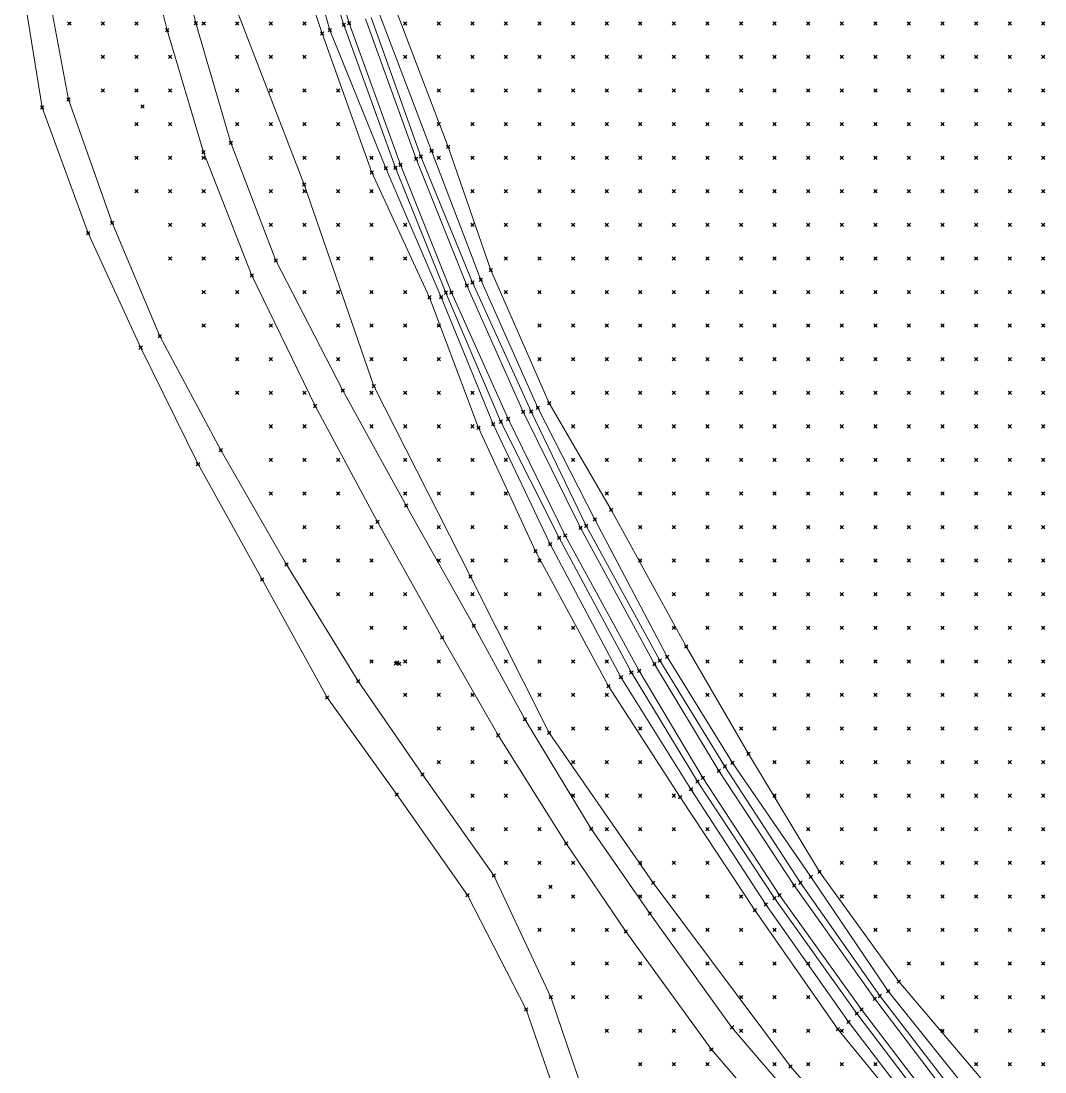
# Model space of a CAD drawing. Header units: metres. Extents: x 441556 to 446409, y 432338 to 461058.
# Drawn here: x 441742.7 to 441834.2, y 452057.4 to 452151.3 of the extents above; entities that cross this region are included whole.
import ezdxf

# ---------------------------------------------------------------- set-up
doc = ezdxf.new("R2010")
doc.units = ezdxf.units.M
doc.header["$MEASUREMENT"] = 0
doc.header["$PDMODE"] = 35
doc.header["$PDSIZE"] = 0.15
for name, color, linetype, lineweight in [('DTM-BRE-RevN_GRP_CALE FERATA', 2, 'Continuous', 0), ('DTM-BRE-RevN_GRP_DRUM PAMANT', 2, 'Continuous', 0), ('DTM-BRE-RevN_GRP_DRUM PIATRA', 2, 'Continuous', 0), ('DTM-BRE-RevN_GRP_TALUZ JOS', 2, 'Continuous', 0), ('DTM-BRE-RevN_GRP_TALUZ SUS', 2, 'Continuous', 0), ('DTM-BRE-RevN_YP_RevK_0YP', 1, 'Continuous', 0), ('DTM-NOK-RevN_LIDAR_co_lidar', 91, 'Continuous', 0), ('DTM-NOK-RevN_RTK', 32, 'Continuous', 0)]:
    doc.layers.add(name, color=color, linetype=linetype, lineweight=lineweight)

msp = doc.modelspace()

# ---------------------------------------------------------------- linework, layer by layer
at = {"layer": 'DTM-BRE-RevN_GRP_CALE FERATA'}
for p, q in [((441772.059, 452151.133, 361.527), (441768.364, 452162.959, 361.6)), ((441773.508, 452151.523, 361.451), (441778.017, 452139.018, 361.399)), ((441776.621, 452138.478, 361.449), (441772.059, 452151.133, 361.527)), ((441781.183, 452127.071, 361.411), (441776.621, 452138.478, 361.449)), ((441778.017, 452139.018, 361.399), (441782.568, 452127.71, 361.361)), ((441786.245, 452115.777, 361.397), (441781.183, 452127.071, 361.411)), ((441782.568, 452127.71, 361.361), (441787.595, 452116.417, 361.359)), ((441791.325, 452105.368, 361.427), (441786.245, 452115.777, 361.397)), ((441787.595, 452116.417, 361.359), (441792.715, 452106.044, 361.408)), ((441797.959, 452093.269, 361.392), (441791.325, 452105.368, 361.427)), ((441792.715, 452106.044, 361.408), (441799.315, 452093.89, 361.384)), ((441803.644, 452083.734, 361.415), (441797.959, 452093.269, 361.392)), ((441799.315, 452093.89, 361.384), (441805.055, 452084.344, 361.416)), ((441810.466, 452073.252, 361.449), (441803.644, 452083.734, 361.415)), ((441805.055, 452084.344, 361.416), (441811.783, 452074.097, 361.404)), ((441811.783, 452074.097, 361.404), (441818.982, 452063.969, 361.452)), ((441817.814, 452063.024, 361.495), (441810.466, 452073.252, 361.449)), ((441818.982, 452063.969, 361.452), (441826.696, 452053.832, 361.497)), ((441825.52, 452052.928, 361.536), (441817.814, 452063.024, 361.495))]:
    msp.add_line(p, q, dxfattribs=at)
at = {"layer": 'DTM-BRE-RevN_GRP_DRUM PAMANT'}
for p, q in [((441742.741, 452155.274, 355.404), (441744.616, 452143.602, 355.377)), ((441746.976, 452144.317, 355.404), (441744.891, 452155.555, 355.557)), ((441750.88, 452133.298, 355.576), (441746.976, 452144.317, 355.404)), ((441744.616, 452143.602, 355.377), (441748.737, 452132.39, 355.297)), ((441755.138, 452123.183, 355.528), (441750.88, 452133.298, 355.576)), ((441748.737, 452132.39, 355.297), (441753.426, 452122.148, 355.367)), ((441760.582, 452112.984, 355.555), (441755.138, 452123.183, 355.528)), ((441753.426, 452122.148, 355.367), (441758.547, 452111.741, 355.436)), ((441766.439, 452102.783, 355.42), (441760.582, 452112.984, 355.555)), ((441758.547, 452111.741, 355.436), (441764.274, 452101.449, 355.466)), ((441772.851, 452092.348, 355.46), (441766.439, 452102.783, 355.42)), ((441764.274, 452101.449, 355.466), (441770.076, 452090.895, 355.458)), ((441778.602, 452084.026, 355.585), (441772.851, 452092.348, 355.46)), ((441770.076, 452090.895, 355.458), (441776.294, 452082.233, 355.578)), ((441784.959, 452074.987, 355.656), (441778.602, 452084.026, 355.585)), ((441776.294, 452082.233, 355.578), (441782.605, 452073.234, 355.632)), ((441790.051, 452064.142, 355.497), (441784.959, 452074.987, 355.656)), ((441782.605, 452073.234, 355.632), (441787.848, 452063.039, 355.486)), ((441793.618, 452053.659, 355.351), (441790.051, 452064.142, 355.497)), ((441787.848, 452063.039, 355.486), (441791.356, 452052.934, 355.446))]:
    msp.add_line(p, q, dxfattribs=at)
at = {"layer": 'DTM-BRE-RevN_GRP_DRUM PIATRA'}
for p, q in [((441758.362, 452151.13, 356.473), (441755.567, 452162.759, 356.455)), ((441755.794, 452150.51, 356.497), (441752.921, 452162.146, 356.428)), ((441759.03, 452139.624, 356.458), (441755.794, 452150.51, 356.497)), ((441761.481, 452140.445, 356.388), (441758.362, 452151.13, 356.473)), ((441765.505, 452129.926, 356.519), (441761.481, 452140.445, 356.388)), ((441763.366, 452128.598, 356.54), (441759.03, 452139.624, 356.458)), ((441771.469, 452118.334, 356.472), (441765.505, 452129.926, 356.519)), ((441768.998, 452116.938, 356.427), (441763.366, 452128.598, 356.54)), ((441777.125, 452108.046, 356.483), (441771.469, 452118.334, 356.472)), ((441774.565, 452106.591, 356.356), (441768.998, 452116.938, 356.427)), ((441783.17, 452097.304, 356.231), (441777.125, 452108.046, 356.483)), ((441780.34, 452096.257, 356.18), (441774.565, 452106.591, 356.356)), ((441787.748, 452088.952, 356.177), (441783.17, 452097.304, 356.231)), ((441785.344, 452087.519, 356.21), (441780.34, 452096.257, 356.18)), ((441793.666, 452079.164, 356.378), (441787.748, 452088.952, 356.177)), ((441791.426, 452077.853, 356.363), (441785.344, 452087.519, 356.21)), ((441798.9, 452071.605, 356.487), (441793.666, 452079.164, 356.378)), ((441796.748, 452069.994, 356.471), (441791.426, 452077.853, 356.363)), ((441806.236, 452061.433, 356.641), (441798.9, 452071.605, 356.487)), ((441804.391, 452059.45, 356.643), (441796.748, 452069.994, 356.471)), ((441813.819, 452052.561, 356.792), (441806.236, 452061.433, 356.641)), ((441811.91, 452050.758, 356.741), (441804.391, 452059.45, 356.643))]:
    msp.add_line(p, q, dxfattribs=at)
at = {"layer": 'DTM-BRE-RevN_GRP_TALUZ JOS'}
for p, q in [((441770.33, 452150.521, 360.875), (441766.906, 452162.361, 361.048)), ((441758.498, 452161.394, 356.72), (441768.021, 452136.732, 355.76)), ((441774.766, 452151.932, 361.094), (441779.414, 452139.739, 360.959)), ((441775.313, 452138.172, 360.992), (441770.33, 452150.521, 360.875)), ((441779.414, 452139.739, 360.959), (441783.794, 452128.209, 361.053)), ((441780.258, 452126.67, 361.078), (441775.313, 452138.172, 360.992)), ((441768.021, 452136.732, 355.76), (441774.24, 452118.715, 356.641)), ((441783.794, 452128.209, 361.053), (441788.891, 452116.783, 360.938)), ((441784.9, 452115.309, 360.999), (441780.258, 452126.67, 361.078)), ((441774.24, 452118.715, 356.641), (441782.87, 452101.707, 356.634)), ((441788.891, 452116.783, 360.938), (441793.987, 452106.812, 360.904)), ((441789.991, 452104.583, 360.953), (441784.9, 452115.309, 360.999)), ((441793.987, 452106.812, 360.904), (441800.442, 452094.518, 360.989)), ((441796.323, 452092.704, 360.829), (441789.991, 452104.583, 360.953)), ((441782.87, 452101.707, 356.634), (441789.914, 452087.75, 356.496)), ((441800.442, 452094.518, 360.989), (441806.28, 452085.049, 361.026)), ((441802.574, 452082.707, 360.897), (441796.323, 452092.704, 360.829)), ((441789.914, 452087.75, 356.496), (441799.206, 452074.346, 356.868)), ((441806.28, 452085.049, 361.026), (441813.275, 452074.883, 360.811)), ((441809.25, 452072.413, 360.884), (441802.574, 452082.707, 360.897)), ((441799.206, 452074.346, 356.868), (441811.46, 452057.929, 356.936)), ((441813.275, 452074.883, 360.811), (441820.187, 452064.675, 361.029)), ((441816.654, 452061.924, 360.86), (441809.25, 452072.413, 360.884)), ((441820.187, 452064.675, 361.029), (441828.099, 452054.781, 360.955)), ((441824.254, 452051.971, 360.785), (441816.654, 452061.924, 360.86)), ((441811.46, 452057.929, 356.936), (441821.939, 452046.09, 357.119))]:
    msp.add_line(p, q, dxfattribs=at)
at = {"layer": 'DTM-BRE-RevN_GRP_TALUZ SUS'}
for p, q in [((441767.766, 452162.922, 361.441), (441771.56, 452150.988, 361.307)), ((441778.46, 452139.233, 361.189), (441774.025, 452151.657, 361.289)), ((441771.56, 452150.988, 361.307), (441776.173, 452138.204, 361.217)), ((441783.067, 452127.965, 361.222), (441778.46, 452139.233, 361.189)), ((441776.173, 452138.204, 361.217), (441780.681, 452127.061, 361.193)), ((441788.296, 452116.441, 361.136), (441783.067, 452127.965, 361.222)), ((441780.681, 452127.061, 361.193), (441785.603, 452115.538, 361.132)), ((441793.224, 452106.221, 361.176), (441788.296, 452116.441, 361.136)), ((441785.603, 452115.538, 361.132), (441790.797, 452105.172, 361.164)), ((441799.801, 452094.195, 361.21), (441793.224, 452106.221, 361.176)), ((441790.797, 452105.172, 361.164), (441797.247, 452093.129, 361.227)), ((441805.604, 452084.748, 361.174), (441799.801, 452094.195, 361.21)), ((441797.247, 452093.129, 361.227), (441803.165, 452083.398, 361.197)), ((441812.349, 452074.356, 361.227), (441805.604, 452084.748, 361.174)), ((441803.165, 452083.398, 361.197), (441810.028, 452072.98, 361.236)), ((441819.437, 452064.233, 361.222), (441812.349, 452074.356, 361.227)), ((441810.028, 452072.98, 361.236), (441817.383, 452062.657, 361.238)), ((441827.164, 452054.232, 361.272), (441819.437, 452064.233, 361.222)), ((441817.383, 452062.657, 361.238), (441825.071, 452052.589, 361.235))]:
    msp.add_line(p, q, dxfattribs=at)
at = {"layer": 'DTM-BRE-RevN_YP_RevK_0YP'}
for p, q in [((441765.754, 452162.169, 360.849), (441769.622, 452150.204, 360.792)), ((441780.887, 452140.082, 360.76), (441776.102, 452152.645, 360.921)), ((441769.622, 452150.204, 360.792), (441774.062, 452137.797, 360.914)), ((441784.687, 452129.073, 360.917), (441780.887, 452140.082, 360.76)), ((441774.062, 452137.797, 360.914), (441779.217, 452126.644, 360.84)), ((441789.92, 452117.177, 360.629), (441784.687, 452129.073, 360.917)), ((441779.217, 452126.644, 360.84), (441783.604, 452114.99, 360.742)), ((441795.439, 452107.654, 360.68), (441789.92, 452117.177, 360.629)), ((441783.604, 452114.99, 360.742), (441788.675, 452103.97, 360.58)), ((441802.154, 452095.441, 360.106), (441795.439, 452107.654, 360.68)), ((441788.675, 452103.97, 360.58), (441795.218, 452091.921, 360.332)), ((441807.696, 452085.876, 360.181), (441802.154, 452095.441, 360.106)), ((441795.218, 452091.921, 360.332), (441801.6, 452082.008, 360.447)), ((441814.057, 452075.335, 360.377), (441807.696, 452085.876, 360.181)), ((441801.6, 452082.008, 360.447), (441808.268, 452071.896, 360.464)), ((441821.138, 452065.525, 360.489), (441814.057, 452075.335, 360.377)), ((441808.268, 452071.896, 360.464), (441815.691, 452061.268, 360.343)), ((441829.612, 452055.519, 360.429), (441821.138, 452065.525, 360.489)), ((441815.691, 452061.268, 360.343), (441824.275, 452050.794, 360.418))]:
    msp.add_line(p, q, dxfattribs=at)
at = {"layer": 'DTM-NOK-RevN_LIDAR_co_lidar'}
for p in [(441747.056, 452151.114, 355.23), (441750.055, 452151.114, 355.337), (441753.055, 452151.114, 355.798), (441759.053, 452151.114, 356.267), (441762.053, 452151.114, 356.618), (441765.052, 452151.114, 357.923), (441768.051, 452151.114, 360.199), (441777.049, 452151.114, 360.662), (441780.049, 452151.114, 360.655), (441783.048, 452151.114, 362.095), (441786.047, 452151.114, 364.659), (441789.047, 452151.114, 366.53), (441792.046, 452151.114, 367.374), (441795.045, 452151.114, 367.783), (441798.045, 452151.114, 368.621), (441801.044, 452151.114, 370.507), (441804.043, 452151.114, 373.416), (441807.043, 452151.114, 378.243), (441810.042, 452151.114, 382.158), (441813.041, 452151.114, 388.222), (441816.041, 452151.114, 391.158), (441819.04, 452151.114, 393.17), (441822.039, 452151.114, 391.96), (441825.039, 452151.114, 393.815), (441828.038, 452151.114, 395.337), (441831.037, 452151.114, 397.328), (441834.037, 452151.114, 400.239), (441750.055, 452148.115, 355.298), (441753.055, 452148.115, 355.695), (441756.054, 452148.115, 355.889), (441762.053, 452148.115, 356.521), (441765.052, 452148.115, 357.246), (441768.051, 452148.115, 358.834), (441777.049, 452148.115, 360.636), (441780.049, 452148.115, 360.629), (441783.048, 452148.115, 361.099), (441786.047, 452148.115, 363.163), (441789.047, 452148.115, 365.822), (441792.046, 452148.115, 367.272), (441795.045, 452148.115, 367.806), (441798.045, 452148.115, 368.236), (441801.044, 452148.115, 368.534), (441804.043, 452148.115, 370.956), (441807.043, 452148.115, 377.925), (441810.042, 452148.115, 383.553), (441813.041, 452148.115, 385.36), (441816.041, 452148.115, 386.302), (441819.04, 452148.115, 387.957), (441822.039, 452148.115, 387.243), (441825.039, 452148.115, 392.458), (441828.038, 452148.115, 394.752), (441831.037, 452148.115, 395.814), (441834.037, 452148.115, 399.58), (441750.055, 452145.115, 355.267), (441753.055, 452145.115, 355.566), (441756.054, 452145.115, 355.939), (441762.053, 452145.115, 356.4), (441765.052, 452145.115, 356.914), (441768.051, 452145.115, 358.136), (441771.051, 452145.115, 360.065), (441780.049, 452145.115, 360.595), (441783.048, 452145.115, 360.602), (441786.047, 452145.115, 361.433), (441789.047, 452145.115, 364.272), (441792.046, 452145.115, 366.475), (441795.045, 452145.115, 367.042), (441798.045, 452145.115, 367.46), (441801.044, 452145.115, 367.171), (441804.043, 452145.115, 369.259), (441807.043, 452145.115, 376.286), (441810.042, 452145.115, 383.221), (441813.041, 452145.115, 383.476), (441816.041, 452145.115, 383.477), (441819.04, 452145.115, 383.485), (441822.039, 452145.115, 382.979), (441825.039, 452145.115, 388.934), (441828.038, 452145.115, 394.28), (441831.037, 452145.115, 395.191), (441834.037, 452145.115, 397.732), (441753.055, 452142.116, 355.444), (441756.054, 452142.116, 355.969), (441762.053, 452142.116, 356.216), (441765.052, 452142.116, 356.853), (441768.051, 452142.116, 358.046), (441771.051, 452142.116, 359.706), (441780.049, 452142.116, 360.574), (441783.048, 452142.116, 360.563), (441786.047, 452142.116, 361.088), (441789.047, 452142.116, 363.316), (441792.046, 452142.116, 365.257), (441795.045, 452142.116, 365.856), (441798.045, 452142.116, 366.316), (441801.044, 452142.116, 366.308), (441804.043, 452142.116, 368.2), (441807.043, 452142.116, 374.376), (441810.042, 452142.116, 381.031), (441813.041, 452142.116, 382.92), (441816.041, 452142.116, 383.082), (441819.04, 452142.116, 382.956), (441822.039, 452142.116, 381.006), (441825.039, 452142.116, 387.335), (441828.038, 452142.116, 393.283), (441831.037, 452142.116, 394.948), (441834.037, 452142.116, 396.105), (441753.055, 452139.117, 355.363), (441756.054, 452139.117, 355.806), (441759.053, 452139.117, 355.945), (441765.052, 452139.117, 356.639), (441768.051, 452139.117, 357.611), (441771.051, 452139.117, 360.075), (441774.05, 452139.117, 360.768), (441780.049, 452139.117, 360.545), (441783.048, 452139.117, 360.558), (441786.047, 452139.117, 361.67), (441789.047, 452139.117, 363.339), (441792.046, 452139.117, 364.447), (441795.045, 452139.117, 365.081), (441798.045, 452139.117, 365.484), (441801.044, 452139.117, 365.742), (441804.043, 452139.117, 367.059), (441807.043, 452139.117, 371.358), (441810.042, 452139.117, 377.474), (441813.041, 452139.117, 382.925), (441816.041, 452139.117, 383.152), (441819.04, 452139.117, 383.213), (441822.039, 452139.117, 381.561), (441825.039, 452139.117, 388.542), (441828.038, 452139.117, 391.084), (441831.037, 452139.117, 395.013), (441834.037, 452139.117, 396.457), (441753.055, 452136.117, 355.333), (441756.054, 452136.117, 355.605), (441759.053, 452136.117, 355.904), (441765.052, 452136.117, 356.382), (441768.051, 452136.117, 357.717), (441771.051, 452136.117, 360.663), (441774.05, 452136.117, 361.067), (441783.048, 452136.117, 360.619), (441786.047, 452136.117, 361.838), (441789.047, 452136.117, 363.36), (441792.046, 452136.117, 364.331), (441795.045, 452136.117, 364.915), (441798.045, 452136.117, 365.197), (441801.044, 452136.117, 365.643), (441804.043, 452136.117, 366.56), (441807.043, 452136.117, 368.97), (441810.042, 452136.117, 374.948), (441813.041, 452136.117, 382.398), (441816.041, 452136.117, 382.52), (441819.04, 452136.117, 382.652), (441822.039, 452136.117, 382.4), (441825.039, 452136.117, 386.871), (441828.038, 452136.117, 388.022), (441831.037, 452136.117, 393.088), (441834.037, 452136.117, 396.168), (441756.054, 452133.118, 355.446), (441759.053, 452133.118, 355.846), (441765.052, 452133.118, 356.314), (441768.051, 452133.118, 357.933), (441771.051, 452133.118, 359.47), (441774.05, 452133.118, 360.655), (441777.049, 452133.118, 360.722), (441783.048, 452133.118, 360.714), (441786.047, 452133.118, 362.027), (441789.047, 452133.118, 363.464), (441792.046, 452133.118, 364.362), (441795.045, 452133.118, 364.981), (441798.045, 452133.118, 365.088), (441801.044, 452133.118, 365.599), (441804.043, 452133.118, 366.88), (441807.043, 452133.118, 368.287), (441810.042, 452133.118, 373.749), (441813.041, 452133.118, 381.594), (441816.041, 452133.118, 381.679), (441819.04, 452133.118, 382.5), (441822.039, 452133.118, 382.18), (441825.039, 452133.118, 382.987), (441828.038, 452133.118, 385.233), (441831.037, 452133.118, 388.387), (441834.037, 452133.118, 393.801), (441756.054, 452130.119, 355.33), (441759.053, 452130.119, 355.724), (441762.053, 452130.119, 356.003), (441768.051, 452130.119, 357.371), (441771.051, 452130.119, 357.732), (441774.05, 452130.119, 360.008), (441777.049, 452130.119, 360.691), (441786.047, 452130.119, 362.158), (441789.047, 452130.119, 363.781), (441792.046, 452130.119, 364.669), (441795.045, 452130.119, 365.133), (441798.045, 452130.119, 364.895), (441801.044, 452130.119, 365.225), (441804.043, 452130.119, 366.848), (441807.043, 452130.119, 367.32), (441810.042, 452130.119, 371.836), (441813.041, 452130.119, 380.757), (441816.041, 452130.119, 380.591), (441819.04, 452130.119, 381.591), (441822.039, 452130.119, 381.102), (441825.039, 452130.119, 379.149), (441828.038, 452130.119, 381.795), (441831.037, 452130.119, 385.17), (441834.037, 452130.119, 390.812), (441759.053, 452127.119, 355.538), (441762.053, 452127.119, 355.953), (441768.051, 452127.119, 356.906), (441771.051, 452127.119, 357.264), (441774.05, 452127.119, 359.072), (441777.049, 452127.119, 360.392), (441786.047, 452127.119, 362.142), (441789.047, 452127.119, 364.238), (441792.046, 452127.119, 365.378), (441795.045, 452127.119, 365.21), (441798.045, 452127.119, 364.454), (441801.044, 452127.119, 364.75), (441804.043, 452127.119, 365.746), (441807.043, 452127.119, 366.504), (441810.042, 452127.119, 369.805), (441813.041, 452127.119, 378.115), (441816.041, 452127.119, 379.34), (441819.04, 452127.119, 379.677), (441822.039, 452127.119, 379.468), (441825.039, 452127.119, 376.415), (441828.038, 452127.119, 378.561), (441831.037, 452127.119, 382.374), (441834.037, 452127.119, 387.447), (441759.053, 452124.12, 355.421), (441762.053, 452124.12, 355.767), (441765.052, 452124.12, 356.038), (441771.051, 452124.12, 356.679), (441774.05, 452124.12, 357.73), (441777.049, 452124.12, 359.675), (441780.049, 452124.12, 360.567), (441789.047, 452124.12, 363.499), (441792.046, 452124.12, 364.553), (441795.045, 452124.12, 364.606), (441798.045, 452124.12, 364.225), (441801.044, 452124.12, 364.051), (441804.043, 452124.12, 364.394), (441807.043, 452124.12, 365.649), (441810.042, 452124.12, 366.43), (441813.041, 452124.12, 372.299), (441816.041, 452124.12, 379.17), (441819.04, 452124.12, 379.115), (441822.039, 452124.12, 379.643), (441825.039, 452124.12, 378.002), (441828.038, 452124.12, 378.441), (441831.037, 452124.12, 379.747), (441834.037, 452124.12, 385.876), (441762.053, 452121.121, 355.557), (441765.052, 452121.121, 355.911), (441771.051, 452121.121, 356.239), (441774.05, 452121.121, 356.996), (441777.049, 452121.121, 358.137), (441780.049, 452121.121, 359.894), (441789.047, 452121.121, 362.029), (441792.046, 452121.121, 363.121), (441795.045, 452121.121, 363.897), (441798.045, 452121.121, 363.774), (441801.044, 452121.121, 362.987), (441804.043, 452121.121, 362.516), (441807.043, 452121.121, 363.684), (441810.042, 452121.121, 364.016), (441813.041, 452121.121, 367.389), (441816.041, 452121.121, 377.778), (441819.04, 452121.121, 378.446), (441822.039, 452121.121, 378.657), (441825.039, 452121.121, 377.645), (441828.038, 452121.121, 376.987), (441831.037, 452121.121, 377.227), (441834.037, 452121.121, 379.487), (441762.053, 452118.121, 355.405), (441765.052, 452118.121, 355.76), (441768.051, 452118.121, 355.931), (441774.05, 452118.121, 356.353), (441777.049, 452118.121, 357.277), (441780.049, 452118.121, 359.381), (441783.048, 452118.121, 360.53), (441792.046, 452118.121, 362.24), (441795.045, 452118.121, 362.731), (441798.045, 452118.121, 362.515), (441801.044, 452118.121, 362.094), (441804.043, 452118.121, 361.754), (441807.043, 452118.121, 362.232), (441810.042, 452118.121, 362.883), (441813.041, 452118.121, 364.497), (441816.041, 452118.121, 370.478), (441819.04, 452118.121, 372.193), (441822.039, 452118.121, 373.412), (441825.039, 452118.121, 373.601), (441828.038, 452118.121, 373.552), (441831.037, 452118.121, 373.828), (441834.037, 452118.121, 374.275), (441765.052, 452115.122, 355.619), (441768.051, 452115.122, 355.917), (441774.05, 452115.122, 356.285), (441777.049, 452115.122, 356.655), (441780.049, 452115.122, 357.944), (441783.048, 452115.122, 359.922), (441792.046, 452115.122, 362.036), (441795.045, 452115.122, 362.464), (441798.045, 452115.122, 361.977), (441801.044, 452115.122, 362.143), (441804.043, 452115.122, 362.187), (441807.043, 452115.122, 362.345), (441810.042, 452115.122, 362.293), (441813.041, 452115.122, 362.605), (441816.041, 452115.122, 363.489), (441819.04, 452115.122, 364.416), (441822.039, 452115.122, 366.983), (441825.039, 452115.122, 368.121), (441828.038, 452115.122, 371.828), (441831.037, 452115.122, 374.183), (441834.037, 452115.122, 374.582), (441765.052, 452112.123, 355.421), (441768.051, 452112.123, 355.72), (441771.051, 452112.123, 355.883), (441777.049, 452112.123, 356.525), (441780.049, 452112.123, 358.322), (441783.048, 452112.123, 360.13), (441786.047, 452112.123, 360.68), (441792.046, 452112.123, 360.562), (441795.045, 452112.123, 360.795), (441798.045, 452112.123, 361.206), (441801.044, 452112.123, 361.469), (441804.043, 452112.123, 361.764), (441807.043, 452112.123, 362.166), (441810.042, 452112.123, 361.987), (441813.041, 452112.123, 362.531), (441816.041, 452112.123, 362.799), (441819.04, 452112.123, 363.793), (441822.039, 452112.123, 365.188), (441825.039, 452112.123, 367.157), (441828.038, 452112.123, 370.315), (441831.037, 452112.123, 374.164), (441834.037, 452112.123, 374.222), (441765.052, 452109.123, 355.342), (441768.051, 452109.123, 355.558), (441771.051, 452109.123, 355.85), (441777.049, 452109.123, 356.35), (441780.049, 452109.123, 356.994), (441783.048, 452109.123, 358.814), (441786.047, 452109.123, 360.218), (441795.045, 452109.123, 360.401), (441798.045, 452109.123, 360.722), (441801.044, 452109.123, 360.881), (441804.043, 452109.123, 361.294), (441807.043, 452109.123, 361.823), (441810.042, 452109.123, 361.865), (441813.041, 452109.123, 362.018), (441816.041, 452109.123, 361.972), (441819.04, 452109.123, 362.82), (441822.039, 452109.123, 364.983), (441825.039, 452109.123, 365.837), (441828.038, 452109.123, 368.742), (441831.037, 452109.123, 373.534), (441834.037, 452109.123, 373.49), (441768.051, 452106.124, 355.426), (441771.051, 452106.124, 355.713), (441774.05, 452106.124, 355.904), (441780.049, 452106.124, 356.659), (441783.048, 452106.124, 357.896), (441786.047, 452106.124, 359.538), (441798.045, 452106.124, 360.83), (441801.044, 452106.124, 360.606), (441804.043, 452106.124, 360.647), (441807.043, 452106.124, 361.303), (441810.042, 452106.124, 361.432), (441813.041, 452106.124, 361.468), (441816.041, 452106.124, 361.535), (441819.04, 452106.124, 362.196), (441822.039, 452106.124, 364.422), (441825.039, 452106.124, 365.234), (441828.038, 452106.124, 366.798), (441831.037, 452106.124, 370.813), (441834.037, 452106.124, 372.162), (441768.051, 452103.125, 355.282), (441771.051, 452103.125, 355.535), (441774.05, 452103.125, 355.82), (441780.049, 452103.125, 356.238), (441783.048, 452103.125, 357.128), (441786.047, 452103.125, 358.371), (441789.047, 452103.125, 359.833), (441798.045, 452103.125, 360.584), (441801.044, 452103.125, 360.311), (441804.043, 452103.125, 360.316), (441807.043, 452103.125, 361.386), (441810.042, 452103.125, 361.438), (441813.041, 452103.125, 361.421), (441816.041, 452103.125, 361.36), (441819.04, 452103.125, 361.464), (441822.039, 452103.125, 363.224), (441825.039, 452103.125, 364.969), (441828.038, 452103.125, 366.124), (441831.037, 452103.125, 370.286), (441834.037, 452103.125, 371.994), (441771.051, 452100.125, 355.404), (441774.05, 452100.125, 355.732), (441777.049, 452100.125, 355.819), (441783.048, 452100.125, 356.431), (441786.047, 452100.125, 357.694), (441789.047, 452100.125, 359.509), (441801.044, 452100.125, 360.146), (441804.043, 452100.125, 360.013), (441807.043, 452100.125, 360.758), (441810.042, 452100.125, 361.309), (441813.041, 452100.125, 360.967), (441816.041, 452100.125, 360.441), (441819.04, 452100.125, 361.159), (441822.039, 452100.125, 362.099), (441825.039, 452100.125, 364.078), (441828.038, 452100.125, 365.592), (441831.037, 452100.125, 368.009), (441834.037, 452100.125, 371.637), (441774.05, 452097.126, 355.559), (441777.049, 452097.126, 355.696), (441786.047, 452097.126, 357.11), (441789.047, 452097.126, 358.576), (441792.046, 452097.126, 359.91), (441801.044, 452097.126, 360.099), (441804.043, 452097.126, 359.636), (441807.043, 452097.126, 360.115), (441810.042, 452097.126, 360.648), (441813.041, 452097.126, 360.398), (441816.041, 452097.126, 359.799), (441819.04, 452097.126, 360.679), (441822.039, 452097.126, 361.507), (441825.039, 452097.126, 364.406), (441828.038, 452097.126, 365.017), (441831.037, 452097.126, 368.902), (441834.037, 452097.126, 371.152), (441774.05, 452094.126, 355.381), (441777.049, 452094.126, 355.521), (441780.049, 452094.126, 355.664), (441786.047, 452094.126, 356.439), (441789.047, 452094.126, 357.612), (441792.046, 452094.126, 359.27), (441795.045, 452094.126, 360.486), (441804.043, 452094.126, 359.694), (441807.043, 452094.126, 359.71), (441810.042, 452094.126, 359.958), (441813.041, 452094.126, 359.697), (441816.041, 452094.126, 359.533), (441819.04, 452094.126, 360.531), (441822.039, 452094.126, 361.074), (441825.039, 452094.126, 363.483), (441828.038, 452094.126, 365.586), (441831.037, 452094.126, 369.076), (441834.037, 452094.126, 371.251), (441777.049, 452091.127, 355.409), (441780.049, 452091.127, 355.587), (441783.048, 452091.127, 355.701), (441789.047, 452091.127, 356.451), (441792.046, 452091.127, 358.485), (441795.045, 452091.127, 360.527), (441804.043, 452091.127, 359.796), (441807.043, 452091.127, 359.386), (441810.042, 452091.127, 359.571), (441813.041, 452091.127, 359.996), (441816.041, 452091.127, 359.783), (441819.04, 452091.127, 359.972), (441822.039, 452091.127, 360.771), (441825.039, 452091.127, 361.9), (441828.038, 452091.127, 363.342), (441831.037, 452091.127, 368.382), (441834.037, 452091.127, 371.085), (441780.049, 452088.128, 355.524), (441783.048, 452088.128, 355.677), (441789.047, 452088.128, 356.033), (441792.046, 452088.128, 357.038), (441795.045, 452088.128, 358.948), (441798.045, 452088.128, 360.483), (441807.043, 452088.128, 359.594), (441810.042, 452088.128, 359.397), (441813.041, 452088.128, 359.84), (441816.041, 452088.128, 359.868), (441819.04, 452088.128, 359.783), (441822.039, 452088.128, 361.089), (441825.039, 452088.128, 361.689), (441828.038, 452088.128, 363.135), (441831.037, 452088.128, 367.602), (441834.037, 452088.128, 370.945), (441780.049, 452085.128, 355.459), (441783.048, 452085.128, 355.666), (441786.047, 452085.128, 355.752), (441792.046, 452085.128, 356.247), (441795.045, 452085.128, 357.495), (441798.045, 452085.128, 359.384), (441810.042, 452085.128, 359.544), (441813.041, 452085.128, 359.525), (441816.041, 452085.128, 359.699), (441819.04, 452085.128, 360.647), (441822.039, 452085.128, 361.144), (441825.039, 452085.128, 361.53), (441828.038, 452085.128, 362.884), (441831.037, 452085.128, 367.825), (441834.037, 452085.128, 370.369), (441783.048, 452082.129, 355.546), (441786.047, 452082.129, 355.706), (441792.046, 452082.129, 356.057), (441795.045, 452082.129, 356.837), (441798.045, 452082.129, 358.35), (441801.044, 452082.129, 359.979), (441810.042, 452082.129, 359.866), (441813.041, 452082.129, 359.294), (441816.041, 452082.129, 359.561), (441819.04, 452082.129, 360.413), (441822.039, 452082.129, 360.669), (441825.039, 452082.129, 360.366), (441828.038, 452082.129, 362.089), (441831.037, 452082.129, 367.264), (441834.037, 452082.129, 370.18), (441783.048, 452079.13, 355.404), (441786.047, 452079.13, 355.59), (441789.047, 452079.13, 355.782), (441795.045, 452079.13, 356.414), (441798.045, 452079.13, 357.575), (441801.044, 452079.13, 359.397), (441804.043, 452079.13, 360.766), (441813.041, 452079.13, 359.538), (441816.041, 452079.13, 359.551), (441819.04, 452079.13, 359.762), (441822.039, 452079.13, 360.252), (441825.039, 452079.13, 360.988), (441828.038, 452079.13, 362.571), (441831.037, 452079.13, 367.107), (441834.037, 452079.13, 370.314), (441786.047, 452076.13, 355.465), (441789.047, 452076.13, 355.684), (441792.046, 452076.13, 355.857), (441798.045, 452076.13, 356.83), (441801.044, 452076.13, 358.513), (441804.043, 452076.13, 360.438), (441816.041, 452076.13, 359.673), (441819.04, 452076.13, 359.723), (441822.039, 452076.13, 360.026), (441825.039, 452076.13, 362.621), (441828.038, 452076.13, 364.213), (441831.037, 452076.13, 366.958), (441834.037, 452076.13, 369.135), (441789.047, 452073.131, 355.553), (441792.046, 452073.131, 355.773), (441798.045, 452073.131, 356.332), (441801.044, 452073.131, 357.388), (441804.043, 452073.131, 358.854), (441807.043, 452073.131, 359.815), (441816.041, 452073.131, 359.945), (441819.04, 452073.131, 359.914), (441822.039, 452073.131, 359.892), (441825.039, 452073.131, 362.669), (441828.038, 452073.131, 364.874), (441831.037, 452073.131, 365.685), (441834.037, 452073.131, 367.091), (441789.047, 452070.132, 355.445), (441792.046, 452070.132, 355.669), (441795.045, 452070.132, 355.886), (441801.044, 452070.132, 356.577), (441804.043, 452070.132, 357.257), (441807.043, 452070.132, 358.53), (441810.042, 452070.132, 360.56), (441819.04, 452070.132, 360.084), (441822.039, 452070.132, 359.777), (441825.039, 452070.132, 360.91), (441828.038, 452070.132, 363.936), (441831.037, 452070.132, 364.596), (441834.037, 452070.132, 365.703), (441792.046, 452067.132, 355.515), (441795.045, 452067.132, 355.774), (441798.045, 452067.132, 356.025), (441804.043, 452067.132, 356.793), (441807.043, 452067.132, 357.912), (441810.042, 452067.132, 359.841), (441813.041, 452067.132, 360.543), (441822.039, 452067.132, 359.799), (441825.039, 452067.132, 359.624), (441828.038, 452067.132, 362.811), (441831.037, 452067.132, 363.676), (441834.037, 452067.132, 364.34), (441792.046, 452064.133, 355.352), (441795.045, 452064.133, 355.583), (441798.045, 452064.133, 355.872), (441807.043, 452064.133, 357.075), (441810.042, 452064.133, 358.247), (441813.041, 452064.133, 359.889), (441825.039, 452064.133, 360.422), (441828.038, 452064.133, 362.049), (441831.037, 452064.133, 362.345), (441834.037, 452064.133, 362.781), (441795.045, 452061.134, 355.341), (441798.045, 452061.134, 355.599), (441801.044, 452061.134, 355.993), (441807.043, 452061.134, 356.537), (441810.042, 452061.134, 357.31), (441813.041, 452061.134, 358.693), (441816.041, 452061.134, 360.401), (441825.039, 452061.134, 360.338), (441828.038, 452061.134, 361.185), (441831.037, 452061.134, 361.808), (441834.037, 452061.134, 362.829), (441798.045, 452058.134, 355.395), (441801.044, 452058.134, 355.79), (441804.043, 452058.134, 356.104), (441810.042, 452058.134, 356.589), (441813.041, 452058.134, 357.655), (441816.041, 452058.134, 359.207), (441819.04, 452058.134, 360.479), (441828.038, 452058.134, 360.003), (441831.037, 452058.134, 361.115), (441834.037, 452058.134, 363.537)]:
    msp.add_point(p, dxfattribs=at)
at = {"layer": 'DTM-NOK-RevN_RTK'}
for p in [(441758.362, 452151.13, 356.473), (441772.059, 452151.133, 361.527), (441755.794, 452150.51, 356.497), (441769.622, 452150.204, 360.792), (441770.33, 452150.521, 360.875), (441771.56, 452150.988, 361.307), (441746.976, 452144.317, 355.404), (441753.587, 452143.699, 355.762), (441744.616, 452143.602, 355.377), (441761.481, 452140.445, 356.388), (441780.887, 452140.082, 360.76), (441759.03, 452139.624, 356.458), (441778.017, 452139.018, 361.399), (441778.46, 452139.233, 361.189), (441779.414, 452139.739, 360.959), (441775.313, 452138.172, 360.992), (441776.173, 452138.204, 361.217), (441776.621, 452138.478, 361.449), (441774.062, 452137.797, 360.914), (441768.021, 452136.732, 355.76), (441750.88, 452133.298, 355.576), (441748.737, 452132.39, 355.297), (441765.505, 452129.926, 356.519), (441763.366, 452128.598, 356.54), (441784.687, 452129.073, 360.917), (441782.568, 452127.71, 361.361), (441783.067, 452127.965, 361.222), (441783.794, 452128.209, 361.053), (441780.681, 452127.061, 361.193), (441781.183, 452127.071, 361.411), (441779.217, 452126.644, 360.84), (441780.258, 452126.67, 361.078), (441755.138, 452123.183, 355.528), (441753.426, 452122.148, 355.367), (441771.469, 452118.334, 356.472), (441774.24, 452118.715, 356.641), (441768.998, 452116.938, 356.427), (441787.595, 452116.417, 361.359), (441788.296, 452116.441, 361.136), (441788.891, 452116.783, 360.938), (441789.92, 452117.177, 360.629), (441785.603, 452115.538, 361.132), (441786.245, 452115.777, 361.397), (441783.604, 452114.99, 360.742), (441784.9, 452115.309, 360.999), (441760.582, 452112.984, 355.555), (441758.547, 452111.741, 355.436), (441777.125, 452108.046, 356.483), (441795.439, 452107.654, 360.68), (441774.565, 452106.591, 356.356), (441793.224, 452106.221, 361.176), (441793.987, 452106.812, 360.904), (441790.797, 452105.172, 361.164), (441791.325, 452105.368, 361.427), (441792.715, 452106.044, 361.408), (441789.991, 452104.583, 360.953), (441788.675, 452103.97, 360.58), (441766.439, 452102.783, 355.42), (441764.274, 452101.449, 355.466), (441782.87, 452101.707, 356.634), (441783.17, 452097.304, 356.231), (441780.34, 452096.257, 356.18), (441802.154, 452095.441, 360.106), (441776.223, 452093.941, 355.773), (441776.336, 452094.016, 355.795), (441776.524, 452093.91, 355.65), (441799.315, 452093.89, 361.384), (441799.801, 452094.195, 361.21), (441800.442, 452094.518, 360.989), (441797.247, 452093.129, 361.227), (441797.959, 452093.269, 361.392), (441772.851, 452092.348, 355.46), (441796.323, 452092.704, 360.829), (441795.218, 452091.921, 360.332), (441770.076, 452090.895, 355.458), (441787.748, 452088.952, 356.177), (441785.344, 452087.519, 356.21), (441789.914, 452087.75, 356.496), (441807.696, 452085.876, 360.181), (441805.604, 452084.748, 361.174), (441806.28, 452085.049, 361.026), (441778.602, 452084.026, 355.585), (441803.644, 452083.734, 361.415), (441805.055, 452084.344, 361.416), (441802.574, 452082.707, 360.897), (441803.165, 452083.398, 361.197), (441776.294, 452082.233, 355.578), (441801.6, 452082.008, 360.447), (441793.666, 452079.164, 356.378), (441791.426, 452077.853, 356.363), (441814.057, 452075.335, 360.377), (441784.959, 452074.987, 355.656), (441799.206, 452074.346, 356.868), (441812.349, 452074.356, 361.227), (441813.275, 452074.883, 360.811), (441782.605, 452073.234, 355.632), (441790.027, 452073.971, 355.891), (441810.466, 452073.252, 361.449), (441811.783, 452074.097, 361.404), (441809.25, 452072.413, 360.884), (441810.028, 452072.98, 361.236), (441798.9, 452071.605, 356.487), (441808.268, 452071.896, 360.464), (441796.748, 452069.994, 356.471), (441821.138, 452065.525, 360.489), (441790.051, 452064.142, 355.497), (441818.982, 452063.969, 361.452), (441819.437, 452064.233, 361.222), (441820.187, 452064.675, 361.029), (441787.848, 452063.039, 355.486), (441817.814, 452063.024, 361.495), (441817.383, 452062.657, 361.238), (441806.236, 452061.433, 356.641), (441815.691, 452061.268, 360.343), (441816.654, 452061.924, 360.86), (441804.391, 452059.45, 356.643), (441811.46, 452057.929, 356.936)]:
    msp.add_point(p, dxfattribs=at)

doc.saveas('drawing.dxf')
